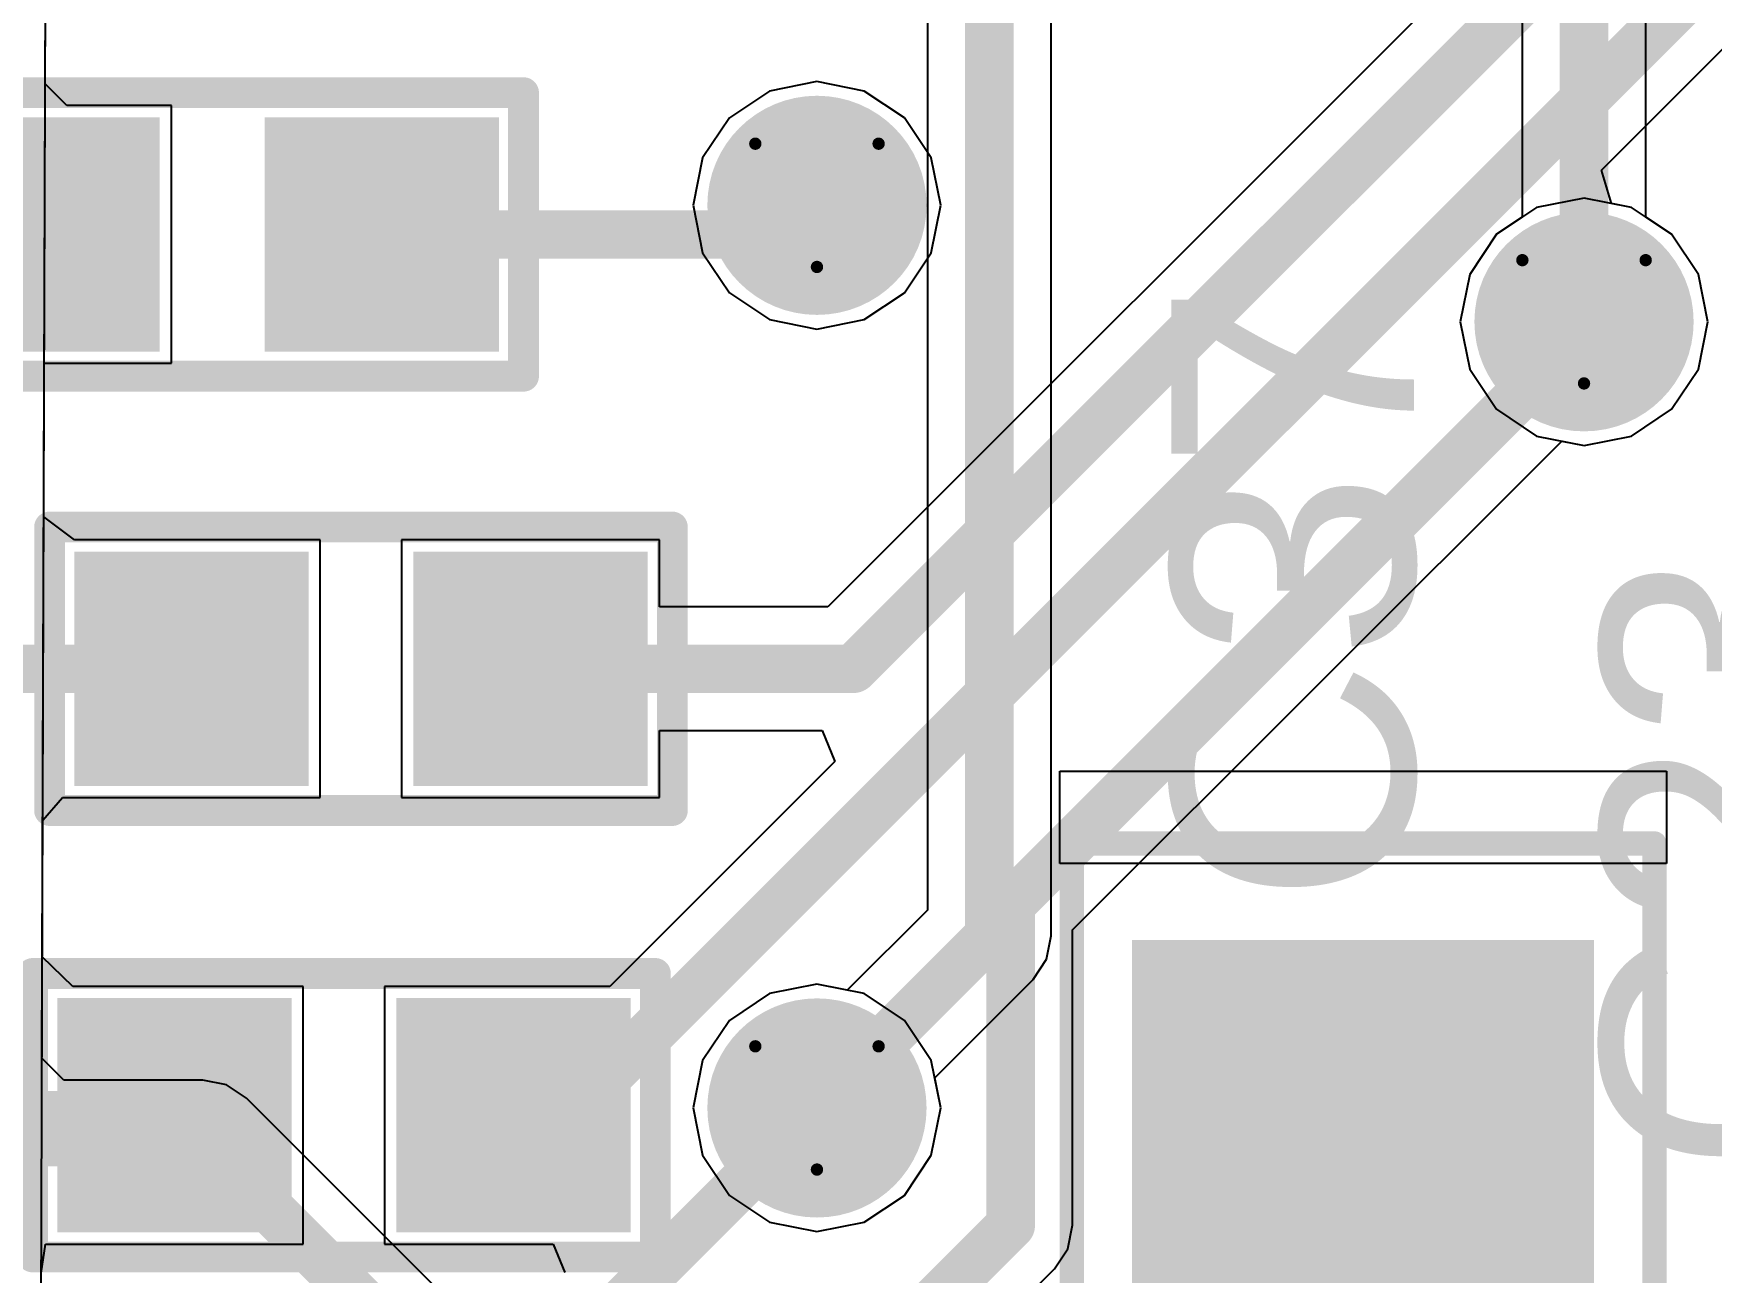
# Model space of a CAD drawing. Header units: inches. Extents: x -3 to 423, y -3 to 110.
# Drawn here: x 32.37 to 39.28, y 4.51 to 9.62 of the extents above; entities that cross this region are included whole.
import ezdxf

# ---------------------------------------------------------------- set-up
doc = ezdxf.new("R2010")
doc.units = ezdxf.units.IN
for name, color, linetype in [('Bottom Layer', 5, 'Continuous'), ('Bottom Solder', 6, 'Continuous'), ('Drill Drawing', 1, 'Continuous'), ('Mechanical 16', 56, 'Continuous'), ('Mid Layer', 16, 'Continuous'), ('Mid Layer 2', 76, 'Continuous'), ('Top Layer', 1, 'Continuous'), ('Top Overlay', 2, 'Continuous'), ('Top Paste', 8, 'Continuous'), ('Top Solder', 216, 'Continuous'), ('Via Holes', 16, 'Continuous')]:
    doc.layers.add(name, color=color, linetype=linetype)
doc.styles.add('Arial', font='', dxfattribs={"height": 0.2})
doc.styles.get('Arial').set_extended_font_data('Arial')

# ---------------------------------------------------------------- blocks, each defined once
blk = doc.blocks.new('C_3216_TANTAL__58')
at = {"layer": 'Top Layer'}
for points in [[(-2.2499, 0.85), (-0.8499, 0.85), (-0.8499, -0.85), (-2.2499, -0.85)], [(0.8499, 0.85), (2.2499, 0.85), (2.2499, -0.85), (0.8499, -0.85)]]:
    blk.add_hatch(color=1, dxfattribs=at).paths.add_polyline_path(points)
at = {"layer": 'Top Paste'}
for points in [[(-2.2499, 0.85), (-0.8499, 0.85), (-0.8499, -0.85), (-2.2499, -0.85)], [(0.8499, 0.85), (2.2499, 0.85), (2.2499, -0.85), (0.8499, -0.85)]]:
    blk.add_hatch(color=8, dxfattribs=at).paths.add_polyline_path(points)
at = {"layer": 'Top Solder'}
for points in [[(-2.3515, 0.9516), (-0.7483, 0.9516), (-0.7483, -0.9516), (-2.3515, -0.9516)], [(0.7483, 0.9516), (2.3515, 0.9516), (2.3515, -0.9516), (0.7483, -0.9516)]]:
    blk.add_hatch(color=216, dxfattribs=at).paths.add_polyline_path(points)
at = {"layer": 'Mechanical 16'}
for p, q in [((2.667, -1.2499), (2.667, 1.2499)), ((2.667, 1.2499), (3.048, 1.2499)), ((3.048, 1.2499), (3.048, -1.2499)), ((3.048, -1.2499), (2.667, -1.2499))]:
    blk.add_line(p, q, dxfattribs=at)
for points in [[(-2.7501, 1.1999, 0.1001, 0.1001, 0), (-2.7501, -1.1999, 0.1001, 0.1001, 0)], [(-2.7501, 1.1999, 0.1001, 0.1001, 0), (2.7501, 1.1999, 0.1001, 0.1001, 0)], [(2.7501, 1.1999, 0.1001, 0.1001, 0), (2.7501, -1.1999, 0.1001, 0.1001, 0)], [(0, 1.143, 0.1001, 0.1001, 0), (0, 0.254, 0.1001, 0.1001, 0)], [(-0.508, 0.254, 0.1001, 0.1001, 0), (0, 0.254, 0.1001, 0.1001, 0)], [(0, 0.254, 0.1001, 0.1001, 0), (0.508, 0.254, 0.1001, 0.1001, 0)], [(-0.508, -0.254, 0.1001, 0.1001, 0), (0, -0.254, 0.1001, 0.1001, 0)], [(0, -0.254, 0.1001, 0.1001, 0), (0.508, -0.254, 0.1001, 0.1001, 0)], [(0, -0.254, 0.1001, 0.1001, 0), (0, -1.143, 0.1001, 0.1001, 0)], [(-2.7501, -1.1999, 0.1001, 0.1001, 0), (2.7501, -1.1999, 0.1001, 0.1001, 0)]]:
    blk.add_lwpolyline(points, format="xyseb", dxfattribs=at)
for points in [[(-2.7751, 1.1999, 0.05, 0.05, 1), (-2.725, 1.1999, 0.05, 0.05, 1)], [(-2.7751, 1.1999, 0.05, 0.05, 1), (-2.725, 1.1999, 0.05, 0.05, 1)], [(2.725, 1.1999, 0.05, 0.05, 1), (2.7751, 1.1999, 0.05, 0.05, 1)], [(2.725, 1.1999, 0.05, 0.05, 1), (2.7751, 1.1999, 0.05, 0.05, 1)], [(-0.025, 1.143, 0.05, 0.05, 1), (0.025, 1.143, 0.05, 0.05, 1)], [(-0.533, 0.254, 0.05, 0.05, 1), (-0.483, 0.254, 0.05, 0.05, 1)], [(-0.025, 0.254, 0.05, 0.05, 1), (0.025, 0.254, 0.05, 0.05, 1)], [(-0.025, 0.254, 0.05, 0.05, 1), (0.025, 0.254, 0.05, 0.05, 1)], [(-0.025, 0.254, 0.05, 0.05, 1), (0.025, 0.254, 0.05, 0.05, 1)], [(0.483, 0.254, 0.05, 0.05, 1), (0.533, 0.254, 0.05, 0.05, 1)], [(-0.533, -0.254, 0.05, 0.05, 1), (-0.483, -0.254, 0.05, 0.05, 1)], [(-0.025, -0.254, 0.05, 0.05, 1), (0.025, -0.254, 0.05, 0.05, 1)], [(-0.025, -0.254, 0.05, 0.05, 1), (0.025, -0.254, 0.05, 0.05, 1)], [(-0.025, -0.254, 0.05, 0.05, 1), (0.025, -0.254, 0.05, 0.05, 1)], [(0.483, -0.254, 0.05, 0.05, 1), (0.533, -0.254, 0.05, 0.05, 1)], [(-0.025, -1.143, 0.05, 0.05, 1), (0.025, -1.143, 0.05, 0.05, 1)], [(-2.7751, -1.1999, 0.05, 0.05, 1), (-2.725, -1.1999, 0.05, 0.05, 1)], [(-2.7751, -1.1999, 0.05, 0.05, 1), (-2.725, -1.1999, 0.05, 0.05, 1)], [(2.725, -1.1999, 0.05, 0.05, 1), (2.7751, -1.1999, 0.05, 0.05, 1)], [(2.725, -1.1999, 0.05, 0.05, 1), (2.7751, -1.1999, 0.05, 0.05, 1)]]:
    blk.add_lwpolyline(points, format="xyseb", close=True, dxfattribs=at)
blk = doc.blocks.new('C_1608_97')
at = {"layer": 'Top Layer'}
for points in [[(-0.381, 0.381), (0.381, 0.381), (0.381, -0.381), (-0.381, -0.381)], [(1.016, 0.381), (1.778, 0.381), (1.778, -0.381), (1.016, -0.381)]]:
    blk.add_hatch(color=1, dxfattribs=at).paths.add_polyline_path(points)
at = {"layer": 'Top Paste'}
for points in [[(-0.381, 0.381), (0.381, 0.381), (0.381, -0.381), (-0.381, -0.381)], [(1.016, 0.381), (1.778, 0.381), (1.778, -0.381), (1.016, -0.381)]]:
    blk.add_hatch(color=8, dxfattribs=at).paths.add_polyline_path(points)
at = {"layer": 'Top Solder'}
for points in [[(-0.4826, 0.4826), (0.4826, 0.4826), (0.4826, -0.4826), (-0.4826, -0.4826)], [(0.9144, 0.4826), (1.8796, 0.4826), (1.8796, -0.4826), (0.9144, -0.4826)]]:
    blk.add_hatch(color=216, dxfattribs=at).paths.add_polyline_path(points)
at = {"layer": 'Top Overlay'}
for points in [[(-0.5842, 0.5842, 0.127, 0.127, 0), (-0.5842, -0.5842, 0.127, 0.127, 0)], [(1.9812, 0.5842, 0.127, 0.127, 0), (-0.5842, 0.5842, 0.127, 0.127, 0)], [(1.9812, 0.5842, 0.127, 0.127, 0), (1.9812, -0.5842, 0.127, 0.127, 0)], [(1.9812, -0.5842, 0.127, 0.127, 0), (-0.5842, -0.5842, 0.127, 0.127, 0)]]:
    blk.add_lwpolyline(points, format="xyseb", dxfattribs=at)
for points in [[(-0.61595, 0.5842, 0.0635, 0.0635, 1), (-0.55245, 0.5842, 0.0635, 0.0635, 1)], [(-0.61595, 0.5842, 0.0635, 0.0635, 1), (-0.55245, 0.5842, 0.0635, 0.0635, 1)], [(1.94945, 0.5842, 0.0635, 0.0635, 1), (2.01295, 0.5842, 0.0635, 0.0635, 1)], [(1.94945, 0.5842, 0.0635, 0.0635, 1), (2.01295, 0.5842, 0.0635, 0.0635, 1)], [(-0.61595, -0.5842, 0.0635, 0.0635, 1), (-0.55245, -0.5842, 0.0635, 0.0635, 1)], [(-0.61595, -0.5842, 0.0635, 0.0635, 1), (-0.55245, -0.5842, 0.0635, 0.0635, 1)], [(1.94945, -0.5842, 0.0635, 0.0635, 1), (2.01295, -0.5842, 0.0635, 0.0635, 1)], [(1.94945, -0.5842, 0.0635, 0.0635, 1), (2.01295, -0.5842, 0.0635, 0.0635, 1)]]:
    blk.add_lwpolyline(points, format="xyseb", close=True, dxfattribs=at)
blk = doc.blocks.new('R_1608_127')
at = {"layer": 'Top Layer'}
for points in [[(-0.381, 0.381), (0.381, 0.381), (0.381, -0.381), (-0.381, -0.381)], [(1.016, 0.381), (1.778, 0.381), (1.778, -0.381), (1.016, -0.381)]]:
    blk.add_hatch(color=1, dxfattribs=at).paths.add_polyline_path(points)
at = {"layer": 'Top Paste'}
for points in [[(-0.381, 0.381), (0.381, 0.381), (0.381, -0.381), (-0.381, -0.381)], [(1.016, 0.381), (1.778, 0.381), (1.778, -0.381), (1.016, -0.381)]]:
    blk.add_hatch(color=8, dxfattribs=at).paths.add_polyline_path(points)
at = {"layer": 'Top Solder'}
for points in [[(-0.4826, 0.4826), (0.4826, 0.4826), (0.4826, -0.4826), (-0.4826, -0.4826)], [(0.9144, 0.4826), (1.8796, 0.4826), (1.8796, -0.4826), (0.9144, -0.4826)]]:
    blk.add_hatch(color=216, dxfattribs=at).paths.add_polyline_path(points)
at = {"layer": 'Top Overlay'}
for points in [[(-0.5842, 0.5842, 0.127, 0.127, 0), (1.9812, 0.5842, 0.127, 0.127, 0)], [(-0.5842, -0.5842, 0.127, 0.127, 0), (-0.5842, 0.5842, 0.127, 0.127, 0)], [(1.9812, -0.5842, 0.127, 0.127, 0), (1.9812, 0.5842, 0.127, 0.127, 0)], [(-0.5842, -0.5842, 0.127, 0.127, 0), (1.9812, -0.5842, 0.127, 0.127, 0)]]:
    blk.add_lwpolyline(points, format="xyseb", dxfattribs=at)
for points in [[(-0.61595, 0.5842, 0.0635, 0.0635, 1), (-0.55245, 0.5842, 0.0635, 0.0635, 1)], [(-0.61595, 0.5842, 0.0635, 0.0635, 1), (-0.55245, 0.5842, 0.0635, 0.0635, 1)], [(1.94945, 0.5842, 0.0635, 0.0635, 1), (2.01295, 0.5842, 0.0635, 0.0635, 1)], [(1.94945, 0.5842, 0.0635, 0.0635, 1), (2.01295, 0.5842, 0.0635, 0.0635, 1)], [(-0.61595, -0.5842, 0.0635, 0.0635, 1), (-0.55245, -0.5842, 0.0635, 0.0635, 1)], [(-0.61595, -0.5842, 0.0635, 0.0635, 1), (-0.55245, -0.5842, 0.0635, 0.0635, 1)], [(1.94945, -0.5842, 0.0635, 0.0635, 1), (2.01295, -0.5842, 0.0635, 0.0635, 1)], [(1.94945, -0.5842, 0.0635, 0.0635, 1), (2.01295, -0.5842, 0.0635, 0.0635, 1)]]:
    blk.add_lwpolyline(points, format="xyseb", close=True, dxfattribs=at)
blk = doc.blocks.new('R_1608_129')
at = {"layer": 'Top Layer'}
for points in [[(-0.381, 0.381), (0.381, 0.381), (0.381, -0.381), (-0.381, -0.381)], [(1.016, 0.381), (1.778, 0.381), (1.778, -0.381), (1.016, -0.381)]]:
    blk.add_hatch(color=1, dxfattribs=at).paths.add_polyline_path(points)
at = {"layer": 'Top Paste'}
for points in [[(-0.381, 0.381), (0.381, 0.381), (0.381, -0.381), (-0.381, -0.381)], [(1.016, 0.381), (1.778, 0.381), (1.778, -0.381), (1.016, -0.381)]]:
    blk.add_hatch(color=8, dxfattribs=at).paths.add_polyline_path(points)
at = {"layer": 'Top Solder'}
for points in [[(-0.4826, 0.4826), (0.4826, 0.4826), (0.4826, -0.4826), (-0.4826, -0.4826)], [(0.9144, 0.4826), (1.8796, 0.4826), (1.8796, -0.4826), (0.9144, -0.4826)]]:
    blk.add_hatch(color=216, dxfattribs=at).paths.add_polyline_path(points)
at = {"layer": 'Top Overlay'}
for points in [[(-0.5842, 0.5842, 0.127, 0.127, 0), (1.9812, 0.5842, 0.127, 0.127, 0)], [(-0.5842, -0.5842, 0.127, 0.127, 0), (-0.5842, 0.5842, 0.127, 0.127, 0)], [(1.9812, -0.5842, 0.127, 0.127, 0), (1.9812, 0.5842, 0.127, 0.127, 0)], [(-0.5842, -0.5842, 0.127, 0.127, 0), (1.9812, -0.5842, 0.127, 0.127, 0)]]:
    blk.add_lwpolyline(points, format="xyseb", dxfattribs=at)
for points in [[(-0.61595, 0.5842, 0.0635, 0.0635, 1), (-0.55245, 0.5842, 0.0635, 0.0635, 1)], [(-0.61595, 0.5842, 0.0635, 0.0635, 1), (-0.55245, 0.5842, 0.0635, 0.0635, 1)], [(1.94945, 0.5842, 0.0635, 0.0635, 1), (2.01295, 0.5842, 0.0635, 0.0635, 1)], [(1.94945, 0.5842, 0.0635, 0.0635, 1), (2.01295, 0.5842, 0.0635, 0.0635, 1)], [(-0.61595, -0.5842, 0.0635, 0.0635, 1), (-0.55245, -0.5842, 0.0635, 0.0635, 1)], [(-0.61595, -0.5842, 0.0635, 0.0635, 1), (-0.55245, -0.5842, 0.0635, 0.0635, 1)], [(1.94945, -0.5842, 0.0635, 0.0635, 1), (2.01295, -0.5842, 0.0635, 0.0635, 1)], [(1.94945, -0.5842, 0.0635, 0.0635, 1), (2.01295, -0.5842, 0.0635, 0.0635, 1)]]:
    blk.add_lwpolyline(points, format="xyseb", close=True, dxfattribs=at)

msp = doc.modelspace()

# ---------------------------------------------------------------- hatches: boundary and pattern name
at = {"layer": 'Bottom Layer'}
h = msp.add_hatch(color=5, dxfattribs=at)
edge = h.paths.add_edge_path()
edge.add_arc((35.6, 8.91), 0.35, 0, 360)
h = msp.add_hatch(color=5, dxfattribs=at)
edge = h.paths.add_edge_path()
edge.add_arc((38.76, 8.43), 0.35, 0, 360)
h = msp.add_hatch(color=5, dxfattribs=at)
edge = h.paths.add_edge_path()
edge.add_arc((35.6, 5.19), 0.35, 0, 360)
at = {"layer": 'Bottom Solder'}
h = msp.add_hatch(color=6, dxfattribs=at)
edge = h.paths.add_edge_path()
edge.add_arc((35.6, 8.91), 0.4516, 0, 360)
h = msp.add_hatch(color=6, dxfattribs=at)
edge = h.paths.add_edge_path()
edge.add_arc((38.76, 8.43), 0.4516, 0, 360)
h = msp.add_hatch(color=6, dxfattribs=at)
edge = h.paths.add_edge_path()
edge.add_arc((35.6, 5.19), 0.4516, 0, 360)
at = {"layer": 'Mid Layer'}
h = msp.add_hatch(color=16, dxfattribs=at)
edge = h.paths.add_edge_path()
edge.add_arc((35.6, 8.91), 0.35, 0, 360)
h = msp.add_hatch(color=16, dxfattribs=at)
edge = h.paths.add_edge_path()
edge.add_arc((38.76, 8.43), 0.35, 0, 360)
h = msp.add_hatch(color=16, dxfattribs=at)
edge = h.paths.add_edge_path()
edge.add_arc((35.6, 5.19), 0.35, 0, 360)
at = {"layer": 'Mid Layer 2'}
h = msp.add_hatch(color=76, dxfattribs=at)
edge = h.paths.add_edge_path()
edge.add_arc((35.6, 8.91), 0.35, 0, 360)
h = msp.add_hatch(color=76, dxfattribs=at)
edge = h.paths.add_edge_path()
edge.add_arc((38.76, 8.43), 0.35, 0, 360)
h = msp.add_hatch(color=76, dxfattribs=at)
edge = h.paths.add_edge_path()
edge.add_arc((35.6, 5.19), 0.35, 0, 360)
at = {"layer": 'Top Layer'}
h = msp.add_hatch(color=1, dxfattribs=at)
edge = h.paths.add_edge_path()
edge.add_arc((35.6, 8.91), 0.35, 0, 360)
h = msp.add_hatch(color=1, dxfattribs=at)
edge = h.paths.add_edge_path()
edge.add_arc((38.76, 8.43), 0.35, 0, 360)
h = msp.add_hatch(color=1, dxfattribs=at)
edge = h.paths.add_edge_path()
edge.add_arc((35.6, 5.19), 0.35, 0, 360)
at = {"layer": 'Top Solder'}
h = msp.add_hatch(color=216, dxfattribs=at)
edge = h.paths.add_edge_path()
edge.add_arc((35.6, 8.91), 0.4516, 0, 360)
h = msp.add_hatch(color=216, dxfattribs=at)
edge = h.paths.add_edge_path()
edge.add_arc((38.76, 8.43), 0.4516, 0, 360)
h = msp.add_hatch(color=216, dxfattribs=at)
edge = h.paths.add_edge_path()
edge.add_arc((35.6, 5.19), 0.4516, 0, 360)
at = {"layer": 'Via Holes'}
h = msp.add_hatch(color=7, dxfattribs=at)
edge = h.paths.add_edge_path()
edge.add_arc((35.6, 8.91), 0.25, 0, 360)
h = msp.add_hatch(color=7, dxfattribs=at)
edge = h.paths.add_edge_path()
edge.add_arc((38.76, 8.43), 0.25, 0, 360)
h = msp.add_hatch(color=7, dxfattribs=at)
edge = h.paths.add_edge_path()
edge.add_arc((35.6, 5.19), 0.25, 0, 360)

# ---------------------------------------------------------------- linework, layer by layer
at = {"layer": 'Bottom Layer'}
for p, q in [((32.4072, 5.3948), (32.4598, 21.8551)), ((38.5051, 12.23), (38.5051, 8.861)), ((39.0149, 8.861), (39.0149, 12.1244)), ((36.0551, 9.749), (36.0551, 6.0056)), ((36.5649, 5.9), (36.5649, 9.749)), ((38.5051, 8.861), (38.3995, 8.7905)), ((39.1205, 8.7905), (39.0149, 8.861)), ((38.3995, 8.7905), (38.289, 8.6251)), ((39.231, 8.6251), (39.1205, 8.7905)), ((38.289, 8.6251), (38.2502, 8.43)), ((39.2698, 8.43), (39.231, 8.6251)), ((38.2502, 8.43), (38.289, 8.2349)), ((39.231, 8.2349), (39.2698, 8.43)), ((38.289, 8.2349), (38.3995, 8.0695)), ((39.1205, 8.0695), (39.231, 8.2349)), ((38.3995, 8.0695), (38.5649, 7.959)), ((38.9551, 7.959), (39.1205, 8.0695)), ((38.5649, 7.959), (38.76, 7.9202)), ((38.76, 7.9202), (38.9551, 7.959)), ((36.0551, 6.0056), (35.7245, 5.675)), ((36.5455, 5.8025), (36.5649, 5.9)), ((36.4902, 5.7198), (36.5455, 5.8025)), ((35.6, 5.6998), (35.4049, 5.661)), ((35.7245, 5.675), (35.6, 5.6998)), ((36.085, 5.3145), (36.4902, 5.7198)), ((35.4049, 5.661), (35.2395, 5.5505)), ((35.2395, 5.5505), (35.129, 5.3851)), ((32.4968, 5.3049), (32.4072, 5.3948)), ((35.129, 5.3851), (35.0902, 5.19)), ((33.07, 5.3049), (32.4968, 5.3049)), ((33.1675, 5.2855), (33.07, 5.3049)), ((33.2502, 5.2302), (33.1675, 5.2855)), ((36.1098, 5.19), (36.085, 5.3145)), ((37.3856, 1.0949), (33.2502, 5.2302)), ((35.0902, 5.19), (35.129, 4.9949)), ((36.071, 4.9949), (36.1098, 5.19)), ((35.129, 4.9949), (35.2395, 4.8295)), ((35.9605, 4.8295), (36.071, 4.9949)), ((35.2395, 4.8295), (35.4049, 4.719)), ((35.7951, 4.719), (35.9605, 4.8295)), ((35.4049, 4.719), (35.6, 4.6802)), ((35.6, 4.6802), (35.7951, 4.719))]:
    msp.add_line(p, q, dxfattribs=at)
for points in [[(38.76, 8.43, 0.2, 0.2, 0), (38.76, 12.23, 0.2, 0.2, 0)], [(36.31, 5.9, 0.2, 0.2, 0), (36.31, 10.1801, 0.2, 0.2, 0)], [(35.6, 5.19, 0.2, 0.2, 0), (36.31, 5.9, 0.2, 0.2, 0)], [(18.97, 5.05, 0.2, 0.2, 0), (33.07, 5.05, 0.2, 0.2, 0)], [(33.07, 5.05, 0.2, 0.2, 0), (37.28, 0.84, 0.2, 0.2, 0)]]:
    msp.add_lwpolyline(points, format="xyseb", dxfattribs=at)
for points in [[(38.71, 8.43, 0.1, 0.1, 1), (38.81, 8.43, 0.1, 0.1, 1)], [(36.26, 5.9, 0.1, 0.1, 1), (36.36, 5.9, 0.1, 0.1, 1)], [(36.26, 5.9, 0.1, 0.1, 1), (36.36, 5.9, 0.1, 0.1, 1)], [(35.55, 5.19, 0.1, 0.1, 1), (35.65, 5.19, 0.1, 0.1, 1)], [(33.02, 5.05, 0.1, 0.1, 1), (33.12, 5.05, 0.1, 0.1, 1)], [(33.02, 5.05, 0.1, 0.1, 1), (33.12, 5.05, 0.1, 0.1, 1)]]:
    msp.add_lwpolyline(points, format="xyseb", close=True, dxfattribs=at)
at = {"layer": 'Drill Drawing'}
for points in [[(35.346, 9.164, 0.0508, 0.0508, 0), (35.854, 9.164, 0.0508, 0.0508, 0)], [(35.346, 9.164, 0.0508, 0.0508, 0), (35.6, 8.656, 0.0508, 0.0508, 0)], [(35.6, 8.656, 0.0508, 0.0508, 0), (35.854, 9.164, 0.0508, 0.0508, 0)], [(38.506, 8.684, 0.0508, 0.0508, 0), (39.014, 8.684, 0.0508, 0.0508, 0)], [(38.506, 8.684, 0.0508, 0.0508, 0), (38.76, 8.176, 0.0508, 0.0508, 0)], [(38.76, 8.176, 0.0508, 0.0508, 0), (39.014, 8.684, 0.0508, 0.0508, 0)], [(35.346, 5.444, 0.0508, 0.0508, 0), (35.854, 5.444, 0.0508, 0.0508, 0)], [(35.346, 5.444, 0.0508, 0.0508, 0), (35.6, 4.936, 0.0508, 0.0508, 0)], [(35.6, 4.936, 0.0508, 0.0508, 0), (35.854, 5.444, 0.0508, 0.0508, 0)]]:
    msp.add_lwpolyline(points, format="xyseb", dxfattribs=at)
for points in [[(35.3333, 9.164, 0.0254, 0.0254, 1), (35.3587, 9.164, 0.0254, 0.0254, 1)], [(35.3333, 9.164, 0.0254, 0.0254, 1), (35.3587, 9.164, 0.0254, 0.0254, 1)], [(35.8413, 9.164, 0.0254, 0.0254, 1), (35.8667, 9.164, 0.0254, 0.0254, 1)], [(35.8413, 9.164, 0.0254, 0.0254, 1), (35.8667, 9.164, 0.0254, 0.0254, 1)], [(35.5873, 8.656, 0.0254, 0.0254, 1), (35.6127, 8.656, 0.0254, 0.0254, 1)], [(35.5873, 8.656, 0.0254, 0.0254, 1), (35.6127, 8.656, 0.0254, 0.0254, 1)], [(38.4933, 8.684, 0.0254, 0.0254, 1), (38.5187, 8.684, 0.0254, 0.0254, 1)], [(38.4933, 8.684, 0.0254, 0.0254, 1), (38.5187, 8.684, 0.0254, 0.0254, 1)], [(39.0013, 8.684, 0.0254, 0.0254, 1), (39.0267, 8.684, 0.0254, 0.0254, 1)], [(39.0013, 8.684, 0.0254, 0.0254, 1), (39.0267, 8.684, 0.0254, 0.0254, 1)], [(38.7473, 8.176, 0.0254, 0.0254, 1), (38.7727, 8.176, 0.0254, 0.0254, 1)], [(38.7473, 8.176, 0.0254, 0.0254, 1), (38.7727, 8.176, 0.0254, 0.0254, 1)], [(35.3333, 5.444, 0.0254, 0.0254, 1), (35.3587, 5.444, 0.0254, 0.0254, 1)], [(35.3333, 5.444, 0.0254, 0.0254, 1), (35.3587, 5.444, 0.0254, 0.0254, 1)], [(35.8413, 5.444, 0.0254, 0.0254, 1), (35.8667, 5.444, 0.0254, 0.0254, 1)], [(35.8413, 5.444, 0.0254, 0.0254, 1), (35.8667, 5.444, 0.0254, 0.0254, 1)], [(35.5873, 4.936, 0.0254, 0.0254, 1), (35.6127, 4.936, 0.0254, 0.0254, 1)], [(35.5873, 4.936, 0.0254, 0.0254, 1), (35.6127, 4.936, 0.0254, 0.0254, 1)]]:
    msp.add_lwpolyline(points, format="xyseb", close=True, dxfattribs=at)
at = {"layer": 'Mid Layer'}
for p, q in [((32.3928, 0.8899), (32.584, 60.6806)), ((38.76, 8.9398), (38.5649, 8.901)), ((38.9551, 8.901), (38.76, 8.9398)), ((38.5649, 8.901), (38.3995, 8.7905)), ((39.1205, 8.7905), (38.9551, 8.901)), ((38.3995, 8.7905), (38.289, 8.6251)), ((39.231, 8.6251), (39.1205, 8.7905)), ((38.289, 8.6251), (38.2502, 8.43)), ((39.2698, 8.43), (39.231, 8.6251)), ((38.2502, 8.43), (38.289, 8.2349)), ((39.231, 8.2349), (39.2698, 8.43)), ((38.289, 8.2349), (38.3995, 8.0695)), ((39.1205, 8.0695), (39.231, 8.2349)), ((38.3995, 8.0695), (38.5649, 7.959)), ((38.9551, 7.959), (39.1205, 8.0695)), ((38.5649, 7.959), (38.76, 7.9202)), ((38.76, 7.9202), (38.9551, 7.959)), ((35.6, 5.6998), (35.4049, 5.661)), ((35.7951, 5.661), (35.6, 5.6998)), ((35.4049, 5.661), (35.2395, 5.5505)), ((35.9605, 5.5505), (35.7951, 5.661)), ((35.2395, 5.5505), (35.129, 5.3851)), ((36.071, 5.3851), (35.9605, 5.5505)), ((35.129, 5.3851), (35.0902, 5.19)), ((36.1098, 5.19), (36.071, 5.3851)), ((35.0902, 5.19), (35.129, 4.9949)), ((36.071, 4.9949), (36.1098, 5.19)), ((35.129, 4.9949), (35.2395, 4.8295)), ((35.9605, 4.8295), (36.071, 4.9949)), ((35.2395, 4.8295), (35.4049, 4.719)), ((35.7951, 4.719), (35.9605, 4.8295)), ((35.4049, 4.719), (35.6, 4.6802)), ((35.6, 4.6802), (35.7951, 4.719))]:
    msp.add_line(p, q, dxfattribs=at)
at = {"layer": 'Mid Layer 2'}
for p, q in [((35.6, 9.4198), (35.4049, 9.381)), ((35.7951, 9.381), (35.6, 9.4198)), ((35.4049, 9.381), (35.2395, 9.2705)), ((35.9605, 9.2705), (35.7951, 9.381)), ((35.2395, 9.2705), (35.129, 9.1051)), ((36.071, 9.1051), (35.9605, 9.2705)), ((35.129, 9.1051), (35.0902, 8.91)), ((36.1098, 8.91), (36.071, 9.1051)), ((38.76, 8.9398), (38.5649, 8.901)), ((38.9551, 8.901), (38.76, 8.9398)), ((35.0902, 8.91), (35.129, 8.7149)), ((36.071, 8.7149), (36.1098, 8.91)), ((38.5649, 8.901), (38.3995, 8.7905)), ((39.1205, 8.7905), (38.9551, 8.901)), ((38.3995, 8.7905), (38.289, 8.6251)), ((39.231, 8.6251), (39.1205, 8.7905)), ((35.129, 8.7149), (35.2395, 8.5495)), ((35.9605, 8.5495), (36.071, 8.7149)), ((38.289, 8.6251), (38.2502, 8.43)), ((39.2698, 8.43), (39.231, 8.6251)), ((35.2395, 8.5495), (35.4049, 8.439)), ((35.7951, 8.439), (35.9605, 8.5495)), ((35.4049, 8.439), (35.6, 8.4002)), ((35.6, 8.4002), (35.7951, 8.439)), ((38.2502, 8.43), (38.289, 8.2349)), ((39.231, 8.2349), (39.2698, 8.43)), ((38.289, 8.2349), (38.3995, 8.0695)), ((39.1205, 8.0695), (39.231, 8.2349)), ((38.3995, 8.0695), (38.5649, 7.959)), ((38.9551, 7.959), (39.1205, 8.0695)), ((38.5649, 7.959), (38.76, 7.9202)), ((38.76, 7.9202), (38.9551, 7.959)), ((35.6, 5.6998), (35.4049, 5.661)), ((35.7951, 5.661), (35.6, 5.6998)), ((35.4049, 5.661), (35.2395, 5.5505)), ((35.9605, 5.5505), (35.7951, 5.661)), ((35.2395, 5.5505), (35.129, 5.3851)), ((36.071, 5.3851), (35.9605, 5.5505)), ((35.129, 5.3851), (35.0902, 5.19)), ((36.1098, 5.19), (36.071, 5.3851)), ((35.0902, 5.19), (35.129, 4.9949)), ((36.071, 4.9949), (36.1098, 5.19)), ((35.129, 4.9949), (35.2395, 4.8295)), ((35.9605, 4.8295), (36.071, 4.9949)), ((35.2395, 4.8295), (35.4049, 4.719)), ((35.7951, 4.719), (35.9605, 4.8295)), ((35.4049, 4.719), (35.6, 4.6802)), ((35.6, 4.6802), (35.7951, 4.719))]:
    msp.add_line(p, q, dxfattribs=at)
at = {"layer": 'Top Layer'}
for p, q in [((32.42, 9.4109), (32.4258, 11.219)), ((38.7621, 10.3726), (35.6444, 7.2549)), ((38.8319, 9.055), (39.3426, 9.5657)), ((32.5097, 9.321), (32.42, 9.4109)), ((32.941, 9.321), (32.5097, 9.321)), ((32.941, 8.259), (32.941, 9.321)), ((38.8737, 8.9172), (38.8319, 9.055)), ((38.9551, 8.901), (38.8737, 8.9172)), ((39.1205, 8.7905), (38.9551, 8.901)), ((39.231, 8.6251), (39.1205, 8.7905)), ((39.2698, 8.43), (39.231, 8.6251)), ((39.231, 8.2349), (39.2698, 8.43)), ((32.4143, 7.6258), (32.4163, 8.259)), ((32.4163, 8.259), (32.941, 8.259)), ((39.1205, 8.0695), (39.231, 8.2349)), ((38.9551, 7.959), (39.1205, 8.0695)), ((38.76, 7.9202), (38.9551, 7.959)), ((36.6533, 5.9238), (38.668, 7.9385)), ((38.668, 7.9385), (38.76, 7.9202)), ((32.541, 7.531), (32.4143, 7.6258)), ((33.554, 7.531), (32.541, 7.531)), ((33.554, 6.469), (33.554, 7.531)), ((34.951, 7.531), (33.889, 7.531)), ((33.889, 7.531), (33.889, 6.469)), ((34.951, 7.2549), (34.951, 7.531)), ((35.6444, 7.2549), (34.951, 7.2549)), ((34.951, 6.469), (34.951, 6.7451)), ((34.951, 6.7451), (35.6214, 6.7451)), ((35.6214, 6.7451), (35.674, 6.6181)), ((35.674, 6.6181), (34.7469, 5.691)), ((32.4103, 6.3758), (32.492, 6.469)), ((32.492, 6.469), (33.554, 6.469)), ((33.889, 6.469), (34.951, 6.469)), ((32.4085, 5.8124), (32.4103, 6.3758)), ((36.6533, 4.7069), (36.6533, 5.9238)), ((32.5351, 5.691), (32.4085, 5.8124)), ((33.484, 5.691), (32.5351, 5.691)), ((33.484, 4.629), (33.484, 5.691)), ((34.7469, 5.691), (33.819, 5.691)), ((33.819, 5.691), (33.819, 4.629)), ((36.6339, 4.6094), (36.6533, 4.7069)), ((32.4044, 4.5093), (32.422, 4.629)), ((32.422, 4.629), (33.484, 4.629)), ((33.819, 4.629), (34.5126, 4.629)), ((34.5126, 4.629), (34.5612, 4.5117)), ((36.5786, 4.5267), (36.6339, 4.6094)), ((35.8624, 3.8105), (36.5786, 4.5267))]:
    msp.add_line(p, q, dxfattribs=at)
for points in [[(35.75, 7, 0.2, 0.2, 0), (40.5399, 11.7899, 0.2, 0.2, 0)], [(34.5764, 5.16, 0.2, 0.2, 0), (40.3664, 10.95, 0.2, 0.2, 0)], [(35.48, 8.79, 0.2, 0.2, 0), (35.6, 8.91, 0.2, 0.2, 0)], [(31.81, 8.79, 0.2, 0.2, 0), (32.41, 8.79, 0.2, 0.2, 0)], [(33.807, 8.79, 0.2, 0.2, 0), (35.48, 8.79, 0.2, 0.2, 0)], [(38.76, 8.391, 0.2, 0.2, 0), (38.76, 8.43, 0.2, 0.2, 0)], [(36.3984, 6.0294, 0.2, 0.2, 0), (38.76, 8.391, 0.2, 0.2, 0)], [(24.98, 7, 0.2, 0.2, 0), (33.023, 7, 0.2, 0.2, 0)], [(34.42, 7, 0.2, 0.2, 0), (35.75, 7, 0.2, 0.2, 0)], [(36.3984, 4.7069, 0.2, 0.2, 0), (36.3984, 6.0294, 0.2, 0.2, 0)], [(27.03, 5.16, 0.2, 0.2, 0), (32.953, 5.16, 0.2, 0.2, 0)], [(34.05, 3.64, 0.2, 0.2, 0), (35.6, 5.19, 0.2, 0.2, 0)], [(34.35, 5.16, 0.2, 0.2, 0), (34.5764, 5.16, 0.2, 0.2, 0)], [(37.85, 3.703, 0.2, 0.2, 0), (37.85, 5.0799, 0.2, 0.2, 0)], [(35.3314, 3.64, 0.2, 0.2, 0), (36.3984, 4.7069, 0.2, 0.2, 0)]]:
    msp.add_lwpolyline(points, format="xyseb", dxfattribs=at)
for points in [[(35.55, 8.91, 0.1, 0.1, 1), (35.65, 8.91, 0.1, 0.1, 1)], [(32.36, 8.79, 0.1, 0.1, 1), (32.46, 8.79, 0.1, 0.1, 1)], [(33.757, 8.79, 0.1, 0.1, 1), (33.857, 8.79, 0.1, 0.1, 1)], [(35.43, 8.79, 0.1, 0.1, 1), (35.53, 8.79, 0.1, 0.1, 1)], [(35.43, 8.79, 0.1, 0.1, 1), (35.53, 8.79, 0.1, 0.1, 1)], [(38.71, 8.43, 0.1, 0.1, 1), (38.81, 8.43, 0.1, 0.1, 1)], [(38.71, 8.391, 0.1, 0.1, 1), (38.81, 8.391, 0.1, 0.1, 1)], [(38.71, 8.391, 0.1, 0.1, 1), (38.81, 8.391, 0.1, 0.1, 1)], [(32.973, 7, 0.1, 0.1, 1), (33.073, 7, 0.1, 0.1, 1)], [(34.37, 7, 0.1, 0.1, 1), (34.47, 7, 0.1, 0.1, 1)], [(35.7, 7, 0.1, 0.1, 1), (35.8, 7, 0.1, 0.1, 1)], [(35.7, 7, 0.1, 0.1, 1), (35.8, 7, 0.1, 0.1, 1)], [(36.3484, 6.0294, 0.1, 0.1, 1), (36.4484, 6.0294, 0.1, 0.1, 1)], [(36.3484, 6.0294, 0.1, 0.1, 1), (36.4484, 6.0294, 0.1, 0.1, 1)], [(32.903, 5.16, 0.1, 0.1, 1), (33.003, 5.16, 0.1, 0.1, 1)], [(34.3, 5.16, 0.1, 0.1, 1), (34.4, 5.16, 0.1, 0.1, 1)], [(34.5264, 5.16, 0.1, 0.1, 1), (34.6264, 5.16, 0.1, 0.1, 1)], [(34.5264, 5.16, 0.1, 0.1, 1), (34.6264, 5.16, 0.1, 0.1, 1)], [(35.55, 5.19, 0.1, 0.1, 1), (35.65, 5.19, 0.1, 0.1, 1)], [(37.8, 5.0799, 0.1, 0.1, 1), (37.9, 5.0799, 0.1, 0.1, 1)], [(36.3484, 4.7069, 0.1, 0.1, 1), (36.4484, 4.7069, 0.1, 0.1, 1)], [(36.3484, 4.7069, 0.1, 0.1, 1), (36.4484, 4.7069, 0.1, 0.1, 1)]]:
    msp.add_lwpolyline(points, format="xyseb", close=True, dxfattribs=at)

# ---------------------------------------------------------------- block references
for name, p, rotation in [('C_1608_97', (33.807, 8.79), 180), ('C_3216_TANTAL__58', (37.85, 3.53), 90)]:
    msp.add_blockref(name, p, dxfattribs=dict(rotation=rotation))
for name, p in [('R_1608_129', (33.023, 7)), ('R_1608_127', (32.953, 5.16))]:
    msp.add_blockref(name, p)

# ---------------------------------------------------------------- texts
at = {"layer": 'Top Overlay', "style": 'Arial'}
for s, p in [('C37', (38.0599, 6.0294)), ('C23', (39.83, 4.92))]:
    msp.add_text(s, height=1, rotation=90, dxfattribs=at).set_placement(p)

doc.saveas('drawing.dxf')
